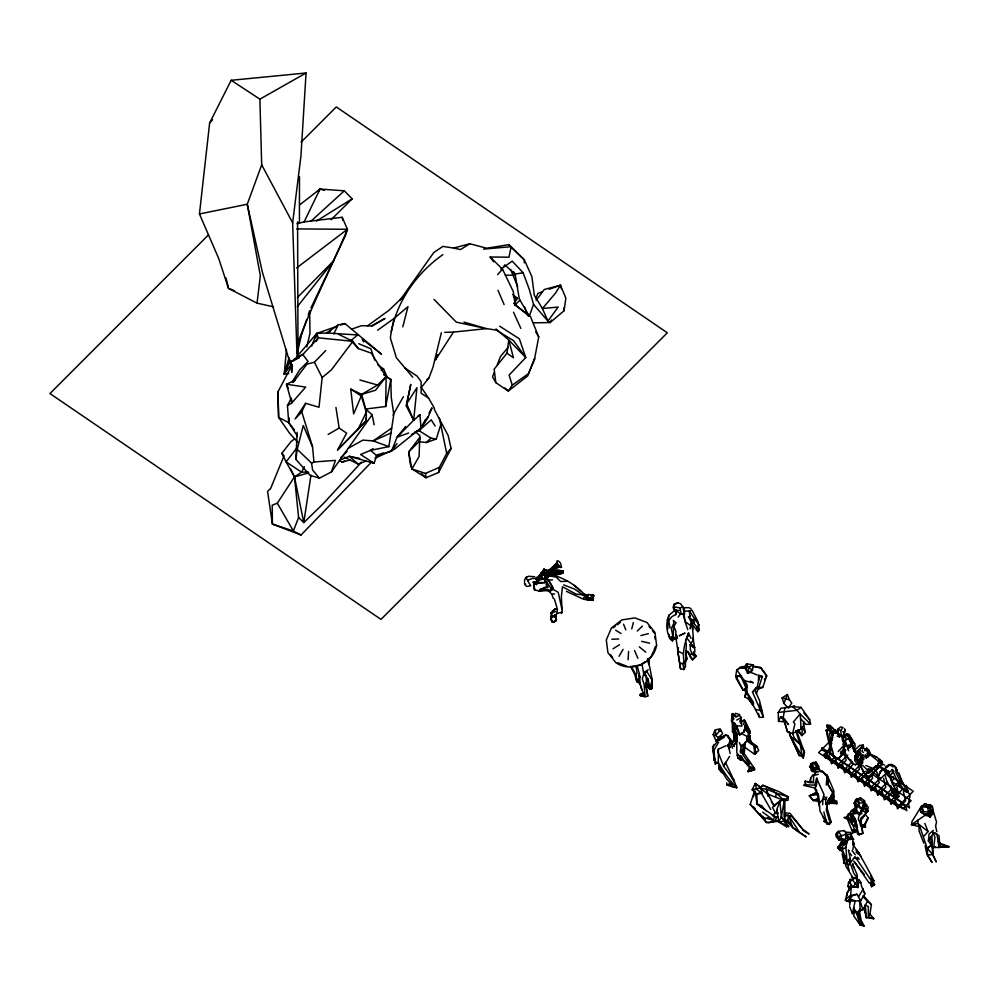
<?xml version="1.0" encoding="UTF-8"?>
<svg xmlns="http://www.w3.org/2000/svg" width="999" height="999" viewBox="0 0 999 999"><rect width="100%" height="100%" fill="white"/><g stroke="black" fill="none" stroke-linecap="round" stroke-linejoin="round"><path stroke-width="1.5" d="M720.192 766.708L720.891 769.829L718.756 768.643L718.768 765.521L718.756 768.643L721.216 772.14L723.626 773.651L722.19 771.752M743.768 680.032L746.99 686.95L745.579 689.198L743.056 690.134L736.575 679.07L735.764 675.749L736.787 669.792L740.521 667.719L745.704 668.556L746.615 663.811L748.388 667.432L748.388 672.402L747.489 673.189L744.879 667.195L746.615 663.811L753.071 664.884L752.509 670.067L750.761 672.377L747.489 673.189M830.893 798.688L833.84 797.527L833.84 790.796L827.272 775.424L822.002 771.141L816.37 771.615L814.747 773.738M848.563 881.942L847.926 886.35L858.228 887.424L858.228 880.194L854.307 877.497L849.412 882.579L852.909 886.937L858.228 887.424L858.228 880.194L856.855 879.857M299.413 222.552L299.488 176.686M292.32 364.523L277.947 391.908L278.621 417.42L289.485 433.116L297.702 442.207M816.283 786.325L814.709 785.102L816.57 778.308L817.357 778.483L816.283 786.325L814.635 787.974L803.77 785.364L805.356 784.827L805.219 781.168L813.373 782.866L813.673 775.536L816.37 771.615M825.723 804.52L825.748 799.437L824.699 796.615M846.128 835.439L846.128 834.028L851.41 834.64L851.997 839.06L849.862 839.56L846.128 835.439L845.566 839.16L839.784 838.898L836.6 836.388L837.736 831.842L838.598 831.418L843.88 830.569L846.178 832.679M379.158 454.083L376.598 455.581L374.113 463.311L360.577 454.495L370.542 450.349L388.873 446.615L393.806 414.46L391.233 397.09L390.859 379.508L386.113 376.685L377.585 385.04L361.688 394.393L361.276 396.016L366.346 412.1L366.283 420.766L337.575 449.962L346.603 433.166L339.161 428.059L335.939 407.417M524.55 581.93L524.575 579.682L526.423 577.122M680.631 663.648L679.695 666.445L680.581 668.781L683.953 669.517L685.414 666.433L685.464 660.951M737.037 733.865L737.2 740.109L735.701 741.42L736.738 740.971L736.825 752.834L750.524 768.78L749.937 767.369L751.036 766.383M925.124 845.616L926.785 854.008L932.055 862.412L927.596 855.194L927.247 848.451L919.33 825.087L919.068 826.623L911.513 824.612L924.924 815.371L928.945 816.058L930.106 817.17L930.144 812.749M533.891 583.653L534.49 589.934L539.06 590.983L547.889 589.872M830.094 729.382L827.609 728.508L832.691 735.002L830.731 744.53L830.631 753.433L834.927 758.016L836.325 758.303L839.435 757.766L844.005 753.271M844.143 743.268L841.583 735.876L843.805 734.989L845.291 730.069L844.442 728.696M832.279 740.359L832.317 737.399M350.724 389.111L361.276 396.016L353.646 413.936L350.724 389.111L361.688 394.393L365.696 409.053L385.689 406.506L386.113 376.685L371.316 353.159L358.316 348.576L350.899 340.497L357.704 334.965L326.76 332.992L316.708 333.416L299.338 353.821M753.271 702.01L746.877 692.245L746.99 684.577L740.846 675.611L735.764 675.749L743.056 690.134L746.99 686.95M557.242 569.855L563.261 571.078L563.236 572.889L549.55 575.899M816.57 778.308L824 794.442L822.776 799.425L818.88 804.033L818.156 794.193M555.731 615.896L556.431 619.755L555.831 621.153L552.235 622.202C549.612 617.956 550.986 611.263 555.419 608.753L550.661 613.374L555.394 611.588M758.453 680.719L758.566 675.262L762.374 676.485L758.628 687.861L759.115 688.673L762.749 687.399L766.708 675.848L761.263 667.944L752.896 666.558M818.119 795.216L818.069 797.726L817.956 795.154M524.238 262.849L524.313 259.84L508.766 244.655L486.8 248.227L469.805 243.768L453.583 248.052L442.894 246.403L433.778 252.535L400.112 300.062M844.23 735.626L846.565 734.053L849.025 734.465L850.698 738.398L850.998 746.69L845.878 746.403L845.266 745.354M291.858 399.887L291.758 402.984L287.45 405.594L288.736 422.614L297.365 436.088M548.051 570.417L544.33 569.492L543.456 575.112L542.682 573.114L543.806 569.118L548.201 571.465L543.681 574.8M673.601 626.735L673.276 636.375L669.954 638.061C666.071 631.306 665.858 622.327 668.993 615.247L675.574 609.727M822.664 804.782L822.851 799.462L825.748 799.437L826.81 797.14M847.202 895.141L847.289 892.719L849.362 888.96L851.273 886.775L852.909 886.937L858.228 880.194M735.164 741.633L735.002 732.679L736.763 725.973L734.952 725.187L734.777 723.488M744.305 754.183L743.481 747.364L744.655 743.031M845.354 746.34L843.755 745.866L843.581 753.596L842.607 753.258M365.834 411.988L365.696 409.053L372.078 414.772L331.431 471.915L319.418 478.171L309.94 475.262L295.904 459.353L297.115 432.342M690.958 638.361L688.486 632.929C684.939 642.095 682.155 652.272 684.14 662.187L682.866 663.598L683.953 669.517M733.628 726.448L734.19 722.964L739.572 734.764L744.392 731.593L745.916 728.184L744.73 725.774L745.279 729.745M859.302 910.426L861.063 920.067L864.06 926.011L860.176 924.987L859.003 914.922L859.739 908.84M888.148 773.288L892.307 769.992C896.278 777.622 898.763 787.687 906.58 792.219L907.716 791.445L907.429 789.447L901.772 781.518M803.758 721.678L803.558 725.574L801.061 729.133L792.619 733.491L787.424 731.693L783.291 717.582L780.519 716.995L778.508 721.39L783.416 721.665L784.327 719.105M691.308 623.064L697.777 631.655L699.3 630.219L694.28 623.738L694.555 618.656L689.372 610.988L683.578 611.188M801.235 726.972L802.297 727.796L801.885 735.614L797.652 730.169M827.122 778.321L827.272 775.424L828.471 780.169L828.183 785.014L832.854 792.931L828.021 803.084L829.632 798.263M628.109 659.765L628.583 651.435M744.143 754.32L745.416 742.07M919.33 825.087L918.98 830.781L923.85 843.218M273.564 306.818L257.043 303.159L228.496 288.386L218.706 258.491L199.45 213.961L209.64 123.014L231.169 80.282L306.056 72.989L300.949 155.969L292.645 222.802L297.115 358.316M686.313 645.978L685.838 653.533L686.8 659.165L685.177 662.512L685.414 666.433M678.358 647.502L677.984 653.184L680.581 668.781M545.017 576.823C543.768 568.718 554.52 583.066 542.345 572.739L540.859 573.214L539.547 575.699L541.957 578.796L544.405 579.582L545.941 581.518M546.353 584.44L547.739 587.474L539.935 589.61L547.652 586.051L546.353 584.44L546.465 582.217M741.133 717.27L740.796 721.266L741.133 717.27L741.895 726.086L735.514 725.823L734.19 722.964L732.542 731.655L733.703 731.755L732.542 731.655L731.967 714.085L732.816 713.573M745.454 724.6L748.788 732.829L747.627 738.723L749.287 738.873L749.962 736.35L748.888 735.002L750.199 731.768L745.454 724.6L745.279 727.197L746.865 730.569M862.1 808.228L859.415 806.455L858.928 803.321L863.723 802.472L862.1 808.228L859.639 808.004L854.869 801.585L858.715 798.526L866.208 804.395L868.381 807.579L865.858 813.011L863.161 810.576L864.497 800.674L860.776 798.026L855.544 799.687M545.541 574.475L542.932 574.25L542.345 572.739L544.255 575.174L542.17 574.625L545.766 575.948L553.271 588.511L551.997 589.897L539.06 590.983M676.111 639.01L676.41 634.79L677.384 638.311L676.111 639.01L679.67 663.124L682.866 663.598L686.8 659.165L685.726 650.636M841.345 735.514L840.683 730.694L843.006 727.447L840.571 726.972L838.036 729.02L838.086 733.528L842.881 737.562L844.779 730.344M850.224 882.691L851.273 886.775L850.624 895.541L848.064 901.173L860.688 900.811L864.959 893.63L861.475 886.188L860.838 882.442L858.94 879.482L856.842 880.594M747.926 698.264L753.321 705.556L753.521 702.996M826.223 784.952L827.272 775.424M871.153 754.682L871.091 755.494L880.406 762.824M286.463 349.525L284.216 374.101L288.773 373.614M292.207 365.859L291.671 372.49L291.121 361.863L298.264 356.081L303.596 354.408M544.093 574.65L551.635 569.929L559.964 566.833L557.667 565.496L556.918 560.876L558.441 560.976L560.439 562.924L561.588 567.432L560.077 567.332L556.768 562.699M714.472 758.266L714.972 760.052M851.348 741.258L852.147 743.593L850.698 738.398L851.348 741.258L850.499 742.22L848.651 738.598L848.85 736.425M849.749 905.194L850.124 898.613L852.372 895.791L856.942 894.23L860.688 900.811M535.476 590.159L534.39 588.773L534.153 582.941L536.288 583.578L544.905 582.567L544.655 578.633M736.575 679.07L736.8 676.798M926.223 806.255L926.46 803.758L921.265 806.455L912.012 821.453L911.513 824.612L915.359 825.062M731.78 744.18L734.24 740.821L733.453 729.969L734.952 725.187L733.004 726.935L734.128 739.597L731.43 742.357M837.075 736.063L839.497 736.875L839.672 735.102L834.078 730.731M566.433 591.333L583.766 599.363L586.888 599.65L588.461 594.517L593.406 595.654L592.032 594.855M854.807 752.11L850.024 736.3L849.175 735.077L848.238 735.751M375.337 458.054L394.405 449.263L421.004 427.909L419.942 414.835L413.673 420.242L416.97 387.699L406.643 403.783L406.331 406.081L413.673 420.242L397.065 437.15L391.483 451.223L376.598 455.581L370.542 450.349L373.139 448.613M866.121 810.376L865.858 813.011L866.208 804.395L863.523 808.291L863.161 810.576M717.257 763.336L714.635 761.051L712.936 747.052L716.807 742.182L718.668 742.095L713.91 750.286L715.296 764.085L718.306 762.249L718.368 749.238L726.098 745.691M733.016 725.948L732.13 715.072M325.786 350.537L314.423 362.225L322.165 377.522L319.006 407.255L305.657 403.321L295.08 418.981L301.76 411.875L305.657 403.321M733.99 726.373L734.19 722.964M882.654 764.56L879.058 766.458M749.937 767.369L747.964 771.553L753.209 770.254M545.841 574.288C552.135 574.05 547.377 578.696 546.416 573.901M546.715 573.713C557.717 579.008 538.261 569.58 549.762 575.362M546.853 573.876L547.152 573.176M547.852 575.899L547.777 576.56M784.452 800.162L784.615 821.19L781.38 816.87L779.844 800.973L784.602 798.738M544.33 569.492L543.319 572.627L543.693 570.641M688.486 632.929L688.099 636.188L687.986 635.314L685.789 640.097M938.161 841.458L940.221 843.306L949.05 846.752L933.703 847.614L934.939 837.087L932.816 832.204M827.247 802.522L826.335 810.239L829.42 820.703L831.293 822.352L826.922 823.85L819.992 811.038L818.268 794.055M257.043 303.159L260.339 275.824L247.265 204.246L261.688 164.823L259.89 99.163L231.169 80.282M881.368 762.999L882.542 762.324L881.63 761.101L878.271 761.638L880.419 761.388L879.345 763.373M860.713 825.124L860.551 819.455M294.418 429.932L288.736 422.614L289.298 418.057M544.905 582.567L532.829 582.367L537.437 581.243L538.536 579.108L532.842 578.359L528.508 579.857L528.246 581.905L530.631 585.377M852.909 849.55L853.183 847.339M727.996 736.625L727.459 735.252L725.711 735.039L721.066 737.512M886.263 769.854L885.451 770.629L885.451 766.945L889.01 764.56L891.632 764.497L894.442 765.858L903.408 784.14L906.28 787.324M923.588 836.463L928.071 831.568L917.706 823.451L918.181 819.829M295.904 459.353L297.227 449.313L303.246 425.524L312.525 446.703L313.948 461.988L311.538 463.111L297.227 449.313M743.631 730.456L745.179 728.071L744.73 725.774M891.058 787.899L891.208 790.147L894.043 795.167L896.877 797.527L898.463 797.127C896.215 788.348 890.084 780.619 888.498 771.228L886.051 770.142M434.19 409.128L448.151 435.552L451.123 448.439L438.598 472.502L426.024 477.734L411.913 468.943L419.081 456.506L419.817 435.552L415.084 431.518M673.189 633.716L672.827 636.301L669.954 638.061L668.756 634.265L669.78 638.736L672.377 640.821L674.962 638.124L672.827 636.301L671.34 628.596L673.863 623.164L673.351 620.404L676.098 622.889L673.751 626.385L675.911 631.218L675.799 634.827L677.384 638.311M483.578 249.101L511.188 246.691L508.953 257.193L490.159 257.005L502.522 269.181L513.299 291.596L515.197 305.244L530.531 316.683L538.723 336.925L534.827 357.505L527.809 375.786L508.316 391.059L495.829 382.667L494.155 369.18L506.943 353.209L508.778 340.035L496.016 328.946M838.086 831.443L835.713 834.265L836.463 836.85L838.86 840.184L845.029 839.834L844.292 845.129L847.427 841.146L848.601 836.8M533.491 322.827L550.099 322.577L564.048 310.789L565.871 298.102L560.451 285.202L544.28 289.485L536.113 300.374M748.139 738.81L748.401 737.012L749.962 736.35L749.287 738.873L748.75 737.799M819.58 806.23L817.569 798.875L818.094 795.266M438.598 472.502L439.348 467.345L446.69 453.396L451.123 448.439M840.996 838.973L841.458 835.888L838.598 831.418L836.6 836.388L841.458 835.888L846.128 834.028L850.149 838.498L851.997 839.06L850.299 832.442L845.678 832.229L843.88 830.569M748.413 771.615L749.362 769.292L747.964 771.553L754.008 769.967L754.732 769.143L753.059 767.519M754.233 746.141L756.63 746.141L758.691 750.461L754.607 754.295L754.233 746.141L747.165 741.058M310.976 475.174L303.783 522.602L298.601 517.507L294.48 476.898L290.584 468.931M861.787 761.525L859.727 764.934L863.161 759.515L860.663 756.156M541.633 572.827L541.071 576.086L539.547 575.699L540.971 574.85L539.984 575.337M775.724 796.752L776.285 793.169L766.408 789.123L760.314 788.436L762.911 785.276L778.696 791.558L788.086 796.74L788.174 800.149L784.465 800.711L767.182 793.855L766.408 789.123L767.707 792.919M869.917 914.035L873.788 918.668L868.356 916.945L869.917 914.035L871.403 904.682L863.498 895.703M669.979 627.797L668.756 620.391L671.915 616.658L675.724 614.585L676.435 610.252M753.321 705.556L748.975 699.225L744.867 696.902L746.84 691.982M849.412 882.579L849.924 879.42L852.11 879.332L858.228 887.424M849.862 901.56L850.124 898.613M717.519 740.496L718.244 737.574L722.652 733.716L720.254 728.87L715.022 729.882L713.174 734.615L715.721 740.097L719.392 740.122L719.667 738.398L721.765 736.588M845.279 857.617L843.568 862.749L847.264 864.272L845.891 847.277L848.251 836.85M730.706 785.788L736.675 787.836L735.476 785.439M815.209 773.513L815.571 771.453L814.635 769.118M862.312 750.074L862.075 751.473L863.448 752.422M781.38 816.87L788.711 826.56L786.375 826.71L778.745 821.902L781.38 816.87L784.34 800.249M315.921 337.774L316.708 333.416L336.476 326.523M556.431 619.755L555.581 617.107L552.335 616.133L554.433 616.458L552.335 616.133L556.431 614.909L557.467 609.465L554.308 598.763M744.867 696.902L745.504 693.368M845.878 746.403L842.656 740.734L843.418 736.55L846.565 734.053L848.401 734.352M732.429 720.791L732.517 714.41M861.563 807.804L860.651 812.724L858.041 813.898L854.532 803.159L856.742 798.775L859.078 798.85M749.462 738.236L748.85 738.723L749.949 735.626M836.4 732.329L829.957 725.449L826.972 725.124L826.673 726.748L833.441 734.752L830.256 731.63M667.807 621.878L667.919 628.746M668.319 619.143L669.08 615.034M932.579 854.482L936.275 861.95L932.729 854.445L933.241 851.672L930.531 837.012M385.689 406.506L390.859 379.508L383.566 374.675M815.147 773.676L815.571 771.453L818.418 771.727M863.523 758.316L857.329 763.611L854.757 760.676L854.919 755.744L855.381 757.292M442.869 254.645C415.497 273.801 394.48 304.42 390.372 337.999L396.366 357.729L412.724 377.172M755.431 754.145L754.432 747.215L756.63 746.141M735.077 713.935L735.002 715.584M685.701 659.702L686.201 657.192M855.281 832.142L852.384 832.966L853.059 829.52L855.281 832.142L856.73 831.043M851.997 816.146L848.563 813.573L846.802 817.619L852.06 830.743L856.555 830.381L857.092 827.647M857.279 911.687L854.607 911.425L852.422 913.685L855.156 900.873L850.274 899.025M748.189 736.912L748.788 733.915L745.928 728.696M851.148 744.642L851.623 742.357L849.949 740.559M406.331 406.081L410.789 384.415L406.643 403.783L413.673 420.242M593.081 599.7L586.888 599.65L592.857 600.399L593.381 595.454C591.745 596.828 592.407 603.159 593.556 598.314L592.757 595.541M637.075 665.334L639.31 673.563L638.623 676.835L639.997 677.135L639.572 682.979L636.738 681.73L636.138 675.187L631.568 667.157M813.036 774.675L810.626 778.109L809.852 781.73L812.037 781.98M749.275 764.285L741.408 752.372L740.471 752.996L741.108 746.403L739.347 742.607M831.63 731.493L831.243 733.266L832.854 737.562M391.196 331.78L394.155 318.381L407.979 306.656L402.797 326.835M830.094 745.042L829.133 749.35L830.294 753.895L909.552 807.966L908.391 803.421L909.977 796.253L909.302 793.556L891.682 781.543M863.161 759.515L863.261 757.854L863.273 759.415M741.795 746.59L742.282 744.43M297.302 353.009L301.448 335.102L306.743 319.318M306.83 346.89L309.977 333.441L309.64 310.714L308.192 315.01M846.54 745.766L849.375 747.09L850.823 746.415M759.115 688.673L757.08 687.362L759.615 676.66L758.566 675.262M792.619 733.491L794.892 723.938L793.381 721.99L800.099 713.998L796.94 710.301L792.444 706.618L780.993 708.229L778.196 712.449L778.508 721.39M441.333 332.804L432.917 367.47L429.033 377.759L421.503 387.262M729.532 756.43L723.626 766.133L733.94 780.244L736.675 787.836M854.57 748.363L855.169 745.928L854.008 742.494L852.372 741.982M631.755 628.908L633.329 622.652M650.911 676.66L652.035 680.644L652.322 687.911L651.373 689.235L649.587 689.198L652.21 679.994L649.687 667.07M935.663 825.624L936.562 822.077L932.517 808.79M767.307 817.731L775.349 821.29L776.298 817.607L756.98 803.958L755.207 791.146M691.508 621.39L690.234 628.746L691.083 623.776L692.519 626.635L693.418 639.897L690.946 643.393L694.592 647.539L694.892 651.673L692.307 654.32L689.123 654.158L686.812 650.799M675.724 614.585L676.623 611.113L674.675 610.676L673.064 607.629L674.025 604.445L677.772 602.847L674.025 604.445L674.675 610.676M871.565 917.756L873.788 918.668L866.283 917.731L864.297 908.665L864.897 906.393M842.432 753.146L845.229 753.084L844.979 749.5M849.862 839.56L851.41 834.64L850.299 832.442M920.166 809.889L922.139 806.093L930.156 804.719L932.529 807.005L932.816 810.139L930.431 813.061L927.696 814.048L924.063 813.923L920.928 812.075L920.166 809.889L920.791 807.916L922.139 806.093L926.36 804.882L930.156 804.719L932.529 807.005M868.293 756.942L866.058 757.841L866.782 757.379M641.932 663.736L643.731 673.826L642.32 678.87L644.155 684.54L645.092 696.403L639.772 695.279L640.721 693.706L644.318 693.381M291.096 364.61L284.216 374.101L289.073 357.704M563.711 584.865L574.837 589.248L584.615 596.116L586.75 596.103L585.776 598.501M439.348 467.345L425.487 473.414L411.913 468.943L410.177 463.399L408.678 451.935L418.993 441.695L420.217 437.599M753.408 796.678L754.595 792.819M816.757 764.872L817.07 763.86L813.735 762.462L810.813 763.923L812.974 768.019L819.093 769.467L818.668 766.32L816.083 762.162L810.813 763.923L812.974 768.019L817.045 766.932L819.093 769.467L812.649 767.557L812.549 764.622M297.053 223.676L304.295 221.865L342.22 217.307L347.402 229.283L345.504 235.439L310.964 307.917M743.681 759.365L742.781 760.139L739.797 759.627L737.849 758.179L740.234 757.267L740.671 756.056M783.878 703.358L787.449 694.567L789.435 699.824L791.782 703.034L788.398 708.141L783.878 703.358L782.092 697.826L787.449 694.567M643.718 675.149L646.365 670.829L652.21 679.994L652.185 685.938L651.798 685.401M418.993 441.695L426.348 442.507L436.263 439.061L440.771 424.7L439.385 418.119M743.543 724.45L744.779 720.529L743.406 720.217M537.237 578.458L538.124 579.932L537.187 582.629M844.217 742.257L844.742 740.659L848.651 738.598M843.668 751.423L843.581 753.596L845.004 752.597M845.566 839.16L846.89 835.089M773.775 821.54L768.681 822.851L766.445 822.427L750.224 804.37L754.532 791.183M715.296 764.085L715.784 762.624L714.273 758.316M829.507 824.462L823.913 821.128L829.507 824.462L830.169 822.464M929.307 838.336L928.396 841.083L931.53 845.291L927.247 848.451L932.729 854.445L927.596 855.194M774.725 816.22L773.426 820.067L775.349 821.29M545.766 575.948L544.892 579.507L551.997 589.897M827.597 782.754L828.471 780.169M331.431 471.915L335.464 460.377L313.948 461.988M718.368 749.238L717.657 751.273L723.626 766.133L725.436 762.337L733.94 780.244M817.569 798.875L818.593 795.978M854.257 803.034L854.919 801.173L854.719 804.732L855.856 807.279L854.257 803.034L854.719 804.732L856.955 806.168M875.549 769.505L878.533 775.786L880.968 770.928M514.06 303.596L529.27 316.109L533.553 304.47L529.358 289.585L523.114 272.739L512.225 261.126L500.811 269.181M636.138 675.187L637.037 672.739L636.013 665.821M867.032 820.316L867.969 817.769L865.184 814.26L861.488 819.392M647.614 684.29L648.426 687.712L646.49 683.104L648.026 679.07L643.668 673.226M741.67 752.085L743.481 747.364M829.332 730.606L826.348 730.107L826.635 731.955L826.348 730.107L828.533 728.97L828.733 730.169M298.601 517.507L293.369 530.993L301.011 535.039L371.153 462.487M843.631 748.239L840.946 754.008L840.971 751.223M494.13 372.739L492.544 376.823L495.829 382.667M497.315 364.598L500.499 356.456L508.204 347.315M654.008 650.087L655.419 646.478M931.53 845.291L931.98 844.155L930.843 841.445M311.713 345.841L316.708 333.416L318.431 337.849L316.059 341.571M270.442 488.948L284.103 455.644M756.28 693.718L758.978 687.287L755.644 688.373L752.509 692.095L763.448 717.257L759.515 717.369L745.591 690.734M535.751 298.576L537.949 293.344L542.17 291.82M437.712 354.595L435.452 359.89L453.471 332.105L486.488 328.621L496.216 330.082L513.598 340.721L525.749 357.53L509.09 375.087L512.275 385.164L508.316 391.059L504.932 388.012M862.786 807.729L860.651 812.724L863.286 810.039M296.715 228.908L347.402 229.283C331.218 268.094 311.663 305.369 297.14 344.855M534.94 358.716L528.434 373.676L512.275 385.164M284.216 374.101L290.372 360.177M851.885 823.975L853.571 825.686L855.743 824.275L850.649 816.395L851.872 813.71L856.081 811.151L859.639 813.111L863.536 810.626M861.662 756.817L862.899 759.477M923.413 811.688L921.927 806.792L924.624 803.683L930.381 807.467L930.806 809.327L928.496 811.975L923.413 811.688L922.114 808.728M653.533 651.298L650.948 656.905L647.964 659.377M869.38 775.923L867.919 777.384L865.184 775.124L860.002 764.485L861.113 763.873L860.389 763.273L859.727 764.934L861.275 762.362M862.711 896.29L867.494 901.273L862.949 909.727L860.339 910.613L857.08 913.773L854.607 911.425L853.583 907.729L857.08 913.773M842.532 840.609L840.072 845.179M851.91 811.263L855.481 809.327L856.817 806.518M868.993 756.106L869.442 755.169L867.994 755.244M304.046 222.09L320.017 189.061L344.318 190.821L352.147 198.838L331.131 219.718M357.43 430.482L366.346 412.1M530.531 585.839L526.598 586.45L525.312 584.964L525.711 584.14M304.32 466.645L301.611 472.165L294.48 476.898L277.31 503.196L272.203 505.232L272.402 524.063L301.011 535.039M752.172 789.722L755.256 783.478L761.051 787.712L761.937 793.206L756.905 794.168L752.172 789.722L761.051 787.712L755.256 783.478L756.53 789.235L761.937 793.206L760.838 792.12L770.716 809.465M851.872 740.684L852.397 739.647L852.809 742.419M878.533 775.786L881.006 770.866L882.504 770.316L884.39 770.591L885.401 773.051L889.16 776.922M333.753 333.841L338.311 324.8L344.942 323.564L381.581 354.258L362.287 339.173L363.624 341.945M842.557 839.422L838.386 847.489L840.996 845.953M698.975 624.762L697.265 627.921L697.777 631.655L699.125 629.407L698.064 621.94L692.02 610.177L689.372 610.988L690.009 618.156L693.518 620.629L694.555 618.656L698.975 624.762L697.265 627.921M287.45 405.594L291.308 398.039M555.831 621.153L552.31 621.965L551.436 620.242L551.785 612.612L550.661 613.374M842.819 744.542L843.668 742.906L845.604 744.143M940.221 843.306L939.172 847.851L936.962 834.09L933.778 832.442L928.396 841.083L929.095 834.028L933.366 830.381M867.969 817.769L865.221 824.687L865.409 827.047L861.4 826.835M828.059 800.823L832.854 792.931M551.535 319.967L550.099 322.577L547.927 321.066L533.553 304.47M425.449 419.617L419.667 430.094L411.501 434.503M429.071 413.074L431.968 407.842L428.196 416.945L419.667 430.094L431.218 419.83L435.127 426.049M392.969 415.022L403.384 396.69M845.029 839.834L843.256 842.944L841.757 839.884M846.603 817.207L847.964 814.822L848.775 815.883M862.562 763.336L860.139 764.46L860.951 767.12L865.072 774.063L867.095 775.661M619.005 656.306L623.064 649.325M764.435 679.695L766.708 675.848L760.102 667.22M865.072 823.488L867.769 818.943M858.591 896.715L863.223 888.96M543.806 569.118L543.169 570.179L543.818 572.177L543.281 571.59M865.883 771.116L867.282 773.151L868.056 771.865L870.042 771.64L875.711 765.908L878.995 765.821L879.819 766.795L867.919 777.384M561.388 613.561L562.212 612.212L561.351 596.865L562.437 586.738L576.123 594.13L582.954 594.855M796.74 731.28L804.507 752.409L802.172 756.231L799.3 755.581L790.384 736.338L789.31 731.78M292.37 381.643L299.737 369.792L308.067 361.451L302.734 354.52L318.431 337.849L352.884 341.321L358.316 348.576M734.215 725.536L734.427 723.176M561.613 289.248L560.451 285.202L555.481 293.169L542.407 308.491L547.927 321.066L558.179 307.068L542.407 308.491L534.303 295.267L531.88 276.623L524.313 259.84L508.766 244.655M856.543 807.304L858.428 804.332M886.837 767.682L888.96 765.459L891.058 765.396L891.632 764.497M318.369 191.621L320.017 189.061L324.388 190.397M871.478 881.518L873.85 883.266L871.64 886.7L870.866 884.59L873.288 882.804L874.612 884.752L871.64 886.7L870.629 882.154M733.366 731.917L733.316 731.031L732.542 731.655L733.741 731.343M556.256 619.23L554.495 620.966M715.784 762.624L714.185 759.889L714.372 760.838L712.512 747.102L714.198 744.505M421.004 427.909L428.196 416.945L426.073 419.105M848.076 861.8L850.236 858.541L848.401 849.999L849.088 850.686M858.628 750.149L859.165 749.35M851.273 886.775L847.289 892.719L845.366 900.361L850.112 902.434L849.662 901.16M860.639 757.217L858.004 761.051L856.68 760.526L854.719 756.792M865.022 750.836L866.782 748.288L868.968 750.062L870.104 754.407M783.278 799.525L776.61 803.446L774.2 806.48L768.144 794.193L760.314 788.436M513.961 303.396L517.519 298.301L512.599 294.505M734.115 745.117L736.425 741.82L736.263 734.515L733.865 732.442M843.106 752.522L839.435 757.766L834.927 758.016L832.292 753.733M846.64 738.074L845.017 740.396L848.438 748.788L850.361 746.453M678.184 617.132L680.494 613.861L684.502 614.135L682.929 606.98L680.494 603.696L677.772 602.847M740.484 758.303L741.857 756.38M845.017 843.318L849.425 837.886M727.522 746.078L728.234 745.391L730.194 753.496M391.483 451.223L397.015 443.606M293.069 382.517L306.918 364.136L314.423 362.225M854.445 818.643L850.649 816.395L850.249 812.699L851.86 810.501L856.081 811.151M855.494 754.108L863.061 745.029L859.627 745.516L854.445 750.324M884.39 770.591L885.052 769.717L888.498 771.228L892.569 784.627M419.705 437.437L408.678 451.935L411.913 468.943M297.265 447.44L286.101 461.888L294.48 476.898L303.783 522.602L322.964 503.958L361.451 462.25M556.905 562.549L550.886 568.893L536.276 578.983L540.059 576.46M930.106 817.17L932.616 813.923L931.355 810.576M861.175 748.101L863.186 748.026L866.87 750.773L868.568 755.032L866.195 757.317L865.271 754.582M386.113 376.685L375.574 390.234L361.688 394.393M308.641 472.127L301.611 472.165L286.101 461.888L281.83 453.321L291.109 441.458L294.855 438.811M297.277 306.705L334.053 260.389L297.427 297.49M537.15 577.747L542.632 571.803L541.47 572.439M816.895 767.969L812.874 768.431L809.64 766.72L811.55 764.335M405.631 426.498L397.065 437.15L408.616 433.029M857.092 807.941L854.669 808.765L856.255 811.2L851.036 811.325L856.63 806.343M754.732 690.122L756.455 687.999L755.644 688.373M688.473 616.957L690.234 615.908L688.473 616.957L691.783 622.752M593.406 595.654L592.569 594.655L593.756 596.016L593.731 595.267M736.787 670.991L739.76 667.382L745.604 666.096M809.64 766.72L813.735 762.462M746.34 741.508L747.477 740.122L742.769 745.691L741.108 746.403L743.343 744.692L742.644 745.329M734.615 744.205L737.412 740.833M728.608 747.939L729.769 746.553M721.128 731.131L719.58 730.943L715.684 735.526L713.174 734.615M907.741 790.896L906.58 792.219M893.98 771.091L891.083 774.475L893.256 772.227M863.386 808.79L859.639 813.111L858.291 818.893L862.012 828.358L862.811 833.341L859.09 834.802L857.517 834.202L855.219 819.118M867.282 773.151L868.818 772.989L876.81 765.609M862.324 760.951L859.964 763.486M871.103 885.289L873.288 882.804M209.64 123.014L212.587 119.705M497.602 274.675L502.522 269.181M842.394 850.873L839.809 850.361L837.612 847.464L839.472 846.677L843.506 842.182L846.852 841.47M749.025 769.58L750.773 767.657M868.818 772.989L870.042 771.64M856.43 849.575C862.886 859.689 868.568 870.141 873.975 880.806L872.502 882.429L869.255 883.128L853.908 861.088M842.469 841.283L840.571 843.356L841.383 843.88M838.248 751.498L843.743 745.554M860.451 820.204L863.935 816.408M729.133 748.451L730.569 746.902M867.469 754.058L869.442 751.922L866.782 748.288L865.983 748.563L866.558 749.962M556.818 563.748L550.874 569.18L536.263 579.083M269.718 489.198L267.582 491.471L272.402 524.063L293.369 530.993L277.31 503.196M555.007 620.991L553.708 622.365L552.547 622.177L550.998 619.068M739.248 757.679L740.783 756.068M846.802 817.619L847.539 816.845L851.922 820.616M752.509 692.095L756.455 687.999L755.107 690.559L759.515 700.511L763.448 717.257M772.577 815.621L775.524 812.574L778.421 813.223M337.575 449.962L366.283 420.766L366.133 417.844M805.356 784.827L814.709 785.102M208.541 234.815L49.95 393.556L380.981 619.392L667.32 332.779L336.288 106.943L301.049 142.208M829.357 741.857L818.606 752.609L897.864 806.68L913.248 791.283L902.247 783.778M830.943 747.527L823.7 754.782L902.959 808.853L911.113 800.699L894.605 789.435M830.531 750.112L824.874 755.781L825.561 758.466L829.17 754.844L831.468 763.848L836.9 758.403M847.814 755.044L838.086 764.784L838.773 767.469L842.382 763.86L844.679 772.864L852.834 764.697L851.96 761.275M852.459 748.538L854.932 749.575L853.87 750.636L855.768 753.009L857.292 758.278L858.341 757.142L857.754 755.968M852.384 761.6L844.692 769.292L845.366 771.977L848.988 768.368L851.285 777.359L859.44 769.205L858.278 764.647L861.575 766.895M862.037 763.036L851.298 773.8L851.972 776.485M864.572 771.628L857.891 778.308L858.578 780.993M866.046 773.713L857.891 781.867L855.594 772.864M874.237 773.076L864.497 782.816L865.184 785.501L868.805 781.88L871.091 790.883L879.245 782.716L877.334 775.199M880.843 777.584L871.103 787.324L871.79 790.009L875.411 786.388L877.696 795.391L885.851 787.224L883.566 778.221M887.437 782.08L877.709 791.82L878.396 794.517L882.017 790.896L884.302 799.899L892.457 791.732M890.384 779.133L893.094 776.423L893.78 779.108L891.97 780.918M892.007 788.636L884.315 796.328L885.002 799.013M894.043 786.588L898.8 781.83M899.487 784.527L896.777 787.237L899.063 796.24L890.908 804.395L888.623 795.404M902.696 789.06L890.921 800.836L891.608 803.521L895.216 799.899L897.514 808.903L905.668 800.748L903.371 791.745M340.671 457.754L347.09 451.386M536.026 577.859L536.55 577.347L538.536 579.108L537.474 580.294L538.124 579.932M852.384 832.966L854.157 831.243M803.346 723.201L805.331 732.279L801.885 735.614L798.463 729.869M514.847 305.07L520.017 300.1M867.544 809.627L867.944 811.413L860.713 818.318L862.012 828.358M405.157 294.842L388.823 310.439L367.582 325.811M534.702 589.735L534.39 588.773M637.275 631.006L642.419 626.123M643.731 673.826L648.164 669.717M864.522 750.411L866.782 748.288M867.382 753.883L869.442 751.922L870.279 754.47M896.128 768.356L895.866 772.427L901.185 783.865M426.348 442.507L430.944 438.161L436.263 439.061M878.645 763.036L880.419 761.388M932.816 810.139L927.696 814.048L924.063 813.923L920.928 812.075M310.914 221.229L344.318 190.821M546.478 582.654L547.165 582.03M759.789 788.111L762.911 785.276L774.762 790.983M927.247 848.451L930.081 845.878M834.552 730.107L837.724 730.918L838.423 732.642M426.885 379.62L429.033 377.759M843.518 736.95L844.567 736.051M555.606 565.072L543.743 573.95M856.043 752.322L860.364 748.638M527.447 580.756L528.508 579.857M744.392 731.593L739.572 734.764L740.421 734.527M617.295 624.875L620.279 622.402M898.538 796.553L896.877 797.527L892.819 793.081L890.746 788.199M322.165 377.522L331.293 370.005L352.884 341.321L339.123 334.578M533.528 584.802L535.651 583.054M850.236 858.541L847.264 860.938L842.269 849.699L839.472 846.677L841.907 848.026M862.587 757.392L858.004 761.051L856.655 757.879M867.157 753.745L869.442 751.922M739.947 718.293L736.738 720.042M299.6 204.92L320.017 189.061M734.34 725.324L732.754 729.457L733.316 731.842M862.474 748.576L863.186 748.026M885.176 769.13L879.557 766.782L879.17 767.532L879.62 766.757L876.048 769.305L874.637 772.027M296.578 267.982L347.402 229.283M812.662 771.703L811.001 770.129L814.16 770.866L817.219 768.581M749.362 769.292L748.601 770.379M879.769 762.612L878.021 763.686L877.884 765.309M859.664 814.972L861.862 813.336M880.943 765.946L880.019 766.608L878.071 765.771M537.462 577.946L539.76 576.298M377.672 330.207L394.155 318.381M613.149 627.847L615.222 626.361M644.942 661.763L640.796 664.735L638.311 665.209M857.979 752.235L857.142 752.834L857.854 752.859L858.603 756.131M737.849 758.179L737.387 754.757M338.311 324.8L326.76 332.992L330.657 330.969M810.576 724.1L800.099 713.998L800.524 718.593L805.956 724.375L810.576 724.1L809.689 719.717L801.086 707.367L796.94 710.301L778.196 712.449M542.17 574.625L544.255 575.174M829.894 798.626L831.705 797.364L831.668 794.555M391.658 428.121L373.151 440.909L362.874 440.134L348.351 448.226M845.891 847.277L842.269 849.699L843.506 842.182L837.612 847.464L840.334 850.336M867.756 755.356L869.605 754.133L871.078 754.332L876.822 757.317M417.607 416.371L419.942 414.835M536.488 579.108L540.222 576.635M543.968 574.163L551.448 569.218M881.268 761.338L879.744 759.277M375.249 457.854L382.929 452.822M536.338 579.245L557.667 565.496M544.255 574.637L551.56 569.842A2.535 1.474 -14.4 0 1 555.057 569.492A2.535 1.474 -14.4 0 1 554.682 571.678L544.58 578.409M544.23 574.9L551.798 569.867A2.098 1.224 -14.4 0 1 554.682 569.58A2.098 1.224 -14.4 0 1 554.383 571.378L544.38 578.009M544.43 575.299L552.097 570.167A1.661 0.974 -14.4 0 1 554.383 569.929A1.661 0.974 -14.4 0 1 554.145 571.366L544.405 577.747M544.73 575.599L552.297 570.554A1.486 0.862 -14.4 0 1 554.333 570.354A1.486 0.862 -14.4 0 1 554.12 571.628M544.967 575.611L552.26 570.829A1.661 0.974 -14.4 0 1 554.557 570.591A1.661 0.974 -14.4 0 1 554.32 572.027M544.88 578.708L554.882 572.065A2.722 1.586 -14.4 0 0 555.269 569.73A2.722 1.586 -14.4 0 0 551.535 570.117M671.578 640.309L674.962 638.124L670.903 637.837L672.377 640.821M554.17 621.64L553.046 622.365L552.584 621.478M536.563 579.258L540.334 576.86M541.433 576.211L536.463 579.37L541.583 576.223M543.931 574.637L551.386 569.917L558.978 566.77M302.734 354.52L291.121 361.863L299.35 357.654M844.217 747.002L843.755 745.866C844.18 753.733 848.588 760.788 855.319 764.822L860.564 761.513M613.049 648.788L619.442 644.767M469.805 243.768L460.514 249.563L453.583 248.052M316.533 221.029L352.147 198.838M855.319 764.822L857.329 763.611M371.94 326.198L384.977 318.456L371.391 325.986L361.513 325.686L351.423 329.27M719.392 740.122L724.562 737.05M858.516 910.951L860.976 909.502M928.945 816.058L932.616 813.923M328.147 434.44L339.161 428.059M828.371 799.287L831.705 797.364M583.541 597.639L586.251 597.764L588.873 599.313L590.784 598.226L587.924 597.452L586.75 596.103M259.89 99.163L306.056 72.989M723.189 736.463L725.711 735.039L726.211 735.739M852.06 830.743L854.532 829.357L856.555 830.381M525.486 577.872L528.459 576.273L534.777 576.76M736.85 755.144L737.562 754.745M748.388 667.432L752.509 670.067L748.388 672.402L744.879 667.195L748.388 667.432L753.071 664.884M860.151 755.881L862.861 754.682L864.784 756.967M759.527 792.794L756.905 794.168L756.98 803.958L762.749 808.378M552.971 568.955L556.918 566.92M741.957 721.503L744.48 720.217M880.119 771.428L881.268 770.853M894.442 765.858L893.006 766.882L891.058 765.396M542.644 578.896L536.101 581.63M381.168 370.242L383.616 369.031L387.287 377.285M534.278 583.553L535.976 582.704M794.405 705.669L792.444 706.618L801.086 707.367M339.46 460.701L342.095 462.125L344.667 460.876M818.805 799.762L813.436 800.486L809.377 795.866L816.158 792.607M842.369 752.934L844.342 751.011L843.493 747.452M818.668 801.398L813.436 800.486L809.377 795.866L816.345 792.731M295.055 380.319L286.476 384.253L291.758 402.984L305.682 387.088L286.476 384.253L288.311 388.424M803.77 785.364L805.694 784.477L805.219 781.168M834.252 800.599L829.382 803.221L836.9 803.571L836.862 801.098L828.92 800.449M391.283 432.854L373.151 440.909L388.873 446.615M645.591 671.553L643.793 672.352L644.268 673.376M859.065 798.788L860.776 798.026M813.436 800.486L818.243 798.413M588.461 594.517L586.625 595.304L584.477 594.492C576.273 585.302 565.147 578.833 553.458 575.112M541.695 574.675L542.981 574.575L542.694 573.389L540.859 573.214M755.606 746.141L756.98 746.715L753.234 744.305M861.35 826.248L865.221 824.687L860.226 825.174M340.297 459.915L349.363 456.306L359.702 458.379M845.654 735.426L846.677 735.027M344.205 457.13L358.042 464.06L365.934 461.138M549.2 289.273L560.451 285.202M858.228 799.425L855.581 800.386L857.904 802.359M748.351 770.978L749.163 770.691M340.709 325.037L344.942 323.564M787.062 707.167L784.852 707.929L783.129 718.269L788.486 724.512L784.153 718.731M730.669 783.765L727.06 785.002L726.735 782.904M871.553 771.24L868.056 771.865M851.51 743.318L854.008 742.494L854.919 743.943M680.107 607.879L682.929 606.98L684.278 608.254L684.502 614.135L681.118 613.686L680.107 607.879L674.313 606.905M553.583 615.784L556.068 614.997M732.754 714.185L731.967 714.085L733.154 714.035L735.276 716.545L738.985 715.671L739.71 714.572L735.376 713.261M647.764 696.116L645.591 683.116L647.764 696.116L645.304 696.827L640.347 695.891M294.48 476.898L308.616 472.902M550.649 589.223L553.271 588.511L549.275 580.956L546.078 577.859M812.499 763.149L816.083 762.162M813.673 775.536L818.293 774.3M342.095 462.125L350.075 460.039M640.896 635.564L648.388 633.628M546.016 576.96L559.053 573.613L555.756 572.902M930.431 813.061L925.786 814.01L923.138 813.523M552.897 587.574L552.047 587.774L553.271 588.511M556.73 613.536L561.938 612.15M825.986 819.804L824.874 820.054L822.751 816.096M514.697 298.951L517.519 298.301L513.461 296.89M826.248 803.146L829.27 803.858L828.121 800.599L831.043 799.949L828.658 799.075M881.817 769.767L885.052 769.717L886.725 771.553L887.299 774.7M879.083 763.561L879.844 763.386M859.615 834.028L862.811 833.341L861.076 822.152M856.942 894.23L850.624 895.541L847.676 897.364L845.366 900.361L848.226 900.898M199.45 213.961L247.265 204.246L262.462 272.49L291.358 367.257M553.808 609.865L556.293 609.365M639.772 695.279L643.256 695.067L643.656 694.255L643.905 695.067L639.472 682.329M852.746 864.872L857.154 874.649L857.267 877.959L853.496 878.708L845.941 866.283L844.405 860.713M751.485 744.305C752.447 744.342 749.862 739.285 747.702 737.25M911.513 824.612L917.706 823.451M886.725 771.553L888.498 771.228M693.418 639.897L692.869 637.549L694.592 647.539L693.581 647.727L690.122 644.58L690.321 649.55L692.307 654.32L695.004 656.718L696.128 656.281L693.493 651.96L695.004 656.718L692.594 659.852L690.434 657.404L688.249 652.285M732.255 719.193L734.078 718.868M857.891 882.966L860.838 882.442M776.073 813.848L772.427 807.379L779.844 800.973L776.897 809.465L778.745 821.902L784.615 821.19L784.602 800.236M882.691 764.26L880.594 764.947M809.377 795.866L817.994 794.392M523.114 272.739L515.109 274.063L504.67 264.822M847.614 819.267L844.255 817.519L847.976 816.945M872.277 885.114L874.612 884.752L873.85 883.266M740.521 667.719L745.941 666.907M560.776 572.939L553.596 573.975L549.188 572.577M926.11 805.182L929.632 804.707L931.83 805.943M775.099 817.095L778.084 816.732M784.065 816.008L788.561 815.459L792.132 816.707L802.259 828.77L809.09 834.015L802.771 830.281M632.017 666.221L634.59 665.921M587.824 598.563L590.784 598.226M762.749 687.399L757.08 687.362M779.145 821.328L766.445 822.427L762.412 816.52M783.453 820.878L787.761 820.416L792.707 827.684L806.268 836.912L796.79 830.756L785.451 820.554L787.761 820.416L788.561 815.459L784.215 814.497M588.286 594.705L585.963 594.917L583.391 593.706M559.053 573.613L553.421 574.05L548.439 572.739M591.133 596.74L592.782 596.615M537.837 578.671L542.382 578.371M759.615 676.66L762.374 676.485M856.006 755.306L857.329 755.232L856.717 754.195L857.329 755.232M834.302 730.331L837.562 731.106M858.516 754.832L860.264 754.745M836.463 836.85L840.009 836.687M567.757 581.243L560.601 581.543L556.318 577.147L549.887 575.973M547.427 589.872L551.773 594.093L554.62 593.98M611.825 639.248L618.706 638.985M776.323 820.891L779.357 820.778M862.649 759.028L864.147 758.965M683.378 607.792L689.098 607.629L691.096 608.94M444.755 332.342L453.471 332.105M505.394 275.249L514.173 275.112M552.335 570.354L563.261 571.078M739.797 759.627L742.781 760.139L742.17 757.642M935.638 846.952L932.666 847.002L933.703 847.614M940.109 846.89L949.05 846.752L939.647 844.38L939.035 835.738L934.202 832.841M552.509 579.982L547.777 579.982L545.641 578.209M503.646 266.146L506.368 266.159M874.1 769.467L868.031 768.868M551.86 616.745L552.934 616.77L551.635 615.746L551.86 616.745L551.223 616.533M540.147 589.922L550.836 591.108M556.843 572.939L559.028 573.026M675.149 610.252L680.294 610.526M549.6 571.54L561.388 571.578C568.394 573.476 552.684 575.549 551.036 574.887M907.329 790.883L904.02 788.586M735.414 740.896L736.738 740.971M784.165 812.924L789.934 813.261L802.259 828.77M735.401 716.758L736.812 716.857M854.669 808.765L855.693 808.853M558.229 570.704L559.04 570.779M752.459 665.796L761.263 667.944M921.927 806.792L927.634 807.317L930.806 809.327M546.478 570.591L549.55 570.904M416.895 430.719L419.705 431.044L430.944 438.161M855.481 809.327L856.305 809.427M852.309 839.098L853.558 839.247L850.911 835.651M753.321 768.968L754.732 769.143M590.546 594.667L592.769 594.954M835.938 733.353L834.265 733.104L826.972 725.124M745.179 728.071L745.916 728.184M691.196 620.242L693.518 620.629M878.171 765.684L878.995 765.821M808.066 782.317L810.751 782.816L810.626 778.109M755.756 709.415L761.875 710.851L759.627 704.195M844.255 817.519L847.127 818.069M854.707 858.266L859.265 859.128L857.404 857.279M735.764 675.749L741.008 676.773L745.891 687.574M827.946 801.66L836.9 803.571L832.542 802.659M852.284 838.985L853.558 839.247L851.373 837.537M541.957 578.796L543.618 579.145M588.873 599.313L592.544 600.124M837.612 847.464L841.732 848.388M641.633 641.358L649.612 643.169M678.408 651.323L683.403 653.833M743.643 680.556L753.333 682.804L750.311 681.156M732.879 714.897L733.004 715.734M782.092 697.826L789.435 699.824M727.784 746.44L730.082 747.002L728.508 744.542L730.294 740.596L734.402 746.44L733.753 745.866M667.207 619.967L668.756 620.391M862.612 826.273L865.409 827.047L864.834 823.613M854.22 751.46L855.181 751.735L854.932 749.175L852.397 745.666L851.71 742.719M359.915 380.007L377.585 385.04M866.77 756.593L866.108 756.405L868.056 754.595L868.568 755.032L868.006 754.12M463.948 322.103L486.488 328.621L456.293 322.153L434.003 299.388M638.91 682.592L639.572 682.979M826.148 802.522L829.008 803.446M851.86 810.501L854.457 811.375M542.37 571.778L543.531 572.177M850.848 821.228L852.859 821.927L850.249 812.699M626.723 666.171L617.619 662.699M234.241 290.597L228.496 288.386L226.024 277.997M756.98 803.958L761.425 805.694L766.221 811.026M848.576 759.103L851.023 760.064M842.419 735.776L845.154 736.862M850.649 816.395L853.72 817.644L859.09 834.802M750.761 672.377L757.08 674.949M839.672 735.102L841.583 735.876M873.176 755.631L876.797 757.105L879.794 760.039M865.858 765.484L874.162 768.93M358.728 343.693L370.854 348.801L374.775 360.127M851.548 876.985L854.145 878.084M638.398 681.855L639.722 682.891M858.141 752.484L858.928 752.821M881.605 763.798L884.702 765.134M864.884 905.044L868.343 906.543L868.356 916.945M872.751 880.269L873.975 880.806M734.078 728.671L735.714 729.395L734.952 725.187M778.745 821.902L788.711 826.56M744.779 720.529L750.199 731.768M837.811 733.229L838.823 733.691L829.957 725.449L830.993 728.171M742.157 734.003L746.378 735.963L747.165 739.984M884.427 769.929L881.13 768.268L882.754 769.692M288.736 422.614L278.621 417.42L277.947 391.908M744.118 746.753L754.607 754.295M866.458 809.864L863.523 808.291L863.723 802.472L865.059 805.107M754.008 769.967L750.911 768.156L744.63 760.826M846.215 735.576L848.513 736.85M551.535 588.548L558.241 592.332L561.9 609.24M371.903 462.05L374.113 463.311L349.363 456.306L358.042 464.06M547.265 573.601L549.937 575.137M546.378 574.175L549.063 575.711M546.203 574.4L548.888 575.936M545.167 574.375L548.189 576.286M544.992 574.6L547.677 576.123M544.954 574.862L548.014 576.51M869.605 754.133L870.316 754.532M727.759 744.742L729.607 745.816L730.294 740.596L732.529 748.151M772.327 815.246L776.298 817.607M867.894 776.148L865.733 774.862L863.361 771.253M615.659 630.232L621.028 633.516M845.604 745.853L846.403 746.353L846.365 745.591M862.112 825.012L865.409 827.047M894.043 795.167L897.901 797.627M838.036 729.02L840.683 730.694M499.712 326.223L519.393 338.861L525.749 357.53L508.778 340.035L513.474 357.754L506.943 353.209M816.67 765.022L818.668 766.32M434.49 408.429L428.621 398.151L421.141 393.244L421.141 381.593L416.995 376.024L404.508 367.794M843.418 736.55L845.154 737.699M878.983 759.365L881.63 761.101L881.892 763.711M690.122 644.58L694.592 647.539M854.919 826.148L856.98 827.547M890.134 775.511L900.049 782.279M860.863 760.514L863.061 762.025M841.757 753.383L848.363 757.891M890.196 786.425L871.49 773.663L872.651 778.209L864.497 786.375L862.199 777.372M836.188 757.417L901.148 801.722L901.822 804.407L905.681 806.131L906.842 810.689L827.584 756.618L826.423 752.06L822.564 750.336L821.877 747.652L835.089 756.668L831.48 760.289L832.167 762.974M747.377 739.66L756.368 745.828M747.739 736.563L748.476 739.01M676.623 611.113L680.494 613.861M690.234 625.386L685.077 621.528L683.241 614.31M691.046 621.403L694.28 623.738M859.365 752.135L861.225 753.758M861.138 755.581L862.599 756.643M534.153 582.941L536.675 584.752L536.288 583.578M377.684 364.735L383.616 369.031M743.418 689.71L746.877 692.245M762.649 812.112L773.426 820.067L762.237 817.307L750.224 804.37M841.57 736.787L843.68 738.373M862.612 765.359L868.805 771.315L868.331 769.367L877.172 775.212L880.444 778.721L884.827 774.55L886.687 780.831L891.932 790.521M747.277 739.697L749.662 741.533M856.118 850.711L859.452 853.321M750.911 768.156L753.271 770.266M718.244 737.574L715.684 735.526L715.446 730.094M753.958 769.53L752.172 768.106L753.421 769.642L752.809 770.316M752.934 806.68L755.306 808.591M804.507 752.409L800.211 744.28L790.384 736.338L802.172 756.231L800.211 744.28L795.666 730.669M892.02 769.367L893.306 770.441M877.984 765.621L878.171 764.01M639.31 646.828L645.779 652.185M842.681 739.809L843.481 740.484M537.437 581.243L537.175 580.631M867.494 901.273L871.403 904.682M856.18 852.247L858.266 854.07M573.576 584.977L580.119 590.796M842.806 731.543L844.567 733.129M734.74 724.025L736.812 725.898L739.784 734.764L739.06 734.003M421.503 473.638L426.024 477.734L425.487 473.414M712.712 749.2L713.91 750.286M875.973 766.121L876.76 766.845M546.64 583.99L547.19 585.177M747.951 736.688L750.299 739.347L752.097 744.18M747.589 736.725L750.286 739.772M906.168 791.021L907.192 791.995M847.264 864.272L845.791 862.849L843.568 862.749L844.929 858.953L841.62 849.649L839.472 846.677M636.875 678.621L639.56 682.579M281.83 453.321L283.341 454.87M812.799 770.666L814.622 772.564M894.692 789.497L897.527 793.331M899.837 783.84L904.719 790.821M892.594 792.557L896.602 796.777M876.048 766.47L877.597 768.106M771.278 801.835L774.799 805.606M850.786 820.329L847.539 816.845L851.335 823.376M861.225 922.951L864.06 926.011L860.314 921.902M800.211 744.28L794.155 737.649L792.632 733.291M822.002 771.141L827.447 777.185M549.974 574.862L549.537 575.412M813.248 762.599L817.045 766.932M592.569 594.655L593.756 596.016M651.373 689.235L649.987 687.649L648.026 679.07M803.82 712.974L809.689 719.717M647.664 659.29L649.138 661.013L649.2 664.048M319.418 478.171L312.637 470.054L311.538 463.111M740.147 750.836L741.408 752.372M647.514 659.015L649.138 661.013M801.573 755.843L803.283 757.954L804.145 751.098L803.283 757.954L801.772 756.081M524.725 307.055L526.648 312.837L528.396 315.022M652.447 630.656L654.32 632.966M930.444 805.306L932.067 807.317M694.255 653.945L696.128 656.281L692.594 659.852L688.149 651.76M718.756 766.508L720.454 768.631M854.382 862.025L864.347 874.612M649 626.311L650.586 628.334M610.327 654.545L612.699 657.579M852.072 850.611L855.281 854.757M761.425 805.694L764.185 809.277M718.518 729.545L719.58 730.943M905.344 787.662L902.247 783.154L900.861 778.471M686.975 638.124L690.946 643.393M857.267 877.959L853.77 873.226L848.975 859.54M820.004 770.329L821.253 772.015L818.73 768.543M926.073 805.644L924.624 803.683L927.634 807.317L928.496 811.975M749.962 733.416L747.152 727.384M748.676 738.548L749.7 739.959M727.747 736.763L730.182 740.134M740.172 755.681L743.93 760.901M490.159 257.005L493.568 261.763M728.084 735.913L731.305 740.446M741.857 750.112L754.245 768.119M856.905 914.347L860.176 924.987L853.733 915.883L854.607 911.425M513.349 271.541L515.109 274.063L519.318 298.976L529.27 316.109M736.787 669.792L740.921 675.724M554.994 616.246L555.581 617.107M747.614 759.927L750.212 763.686M855.893 757.354L854.919 755.744M421.366 387.525L428.621 398.151M802.297 727.796L805.331 732.279M852.721 842.12L854.295 844.455L852.796 840.359M850.112 853.333L851.648 855.656M863.623 891.632L864.959 893.63M744.292 720.229L749.125 729.982M799.55 832.342L788.561 815.459L792.707 827.684M814.697 787.449L817.02 791.033M644.505 673.264L646.166 675.848L646.49 683.104M850.748 737.175L852.609 740.059M852.434 746.091L852.984 746.952M832.754 797.277L834.989 800.773L831.967 798.8L833.528 802.035L832.167 797.776M843.144 741.383L846.353 746.515M762.612 816.096L766.445 822.427M811.887 769.717L810.239 766.995L812.474 771.116M827.659 783.928L833.016 792.881L833.84 797.527M861.013 856.405L853.77 845.591L853.096 841.645M718.493 765.296L726.273 778.483L733.653 787.137L727.06 785.002L731.106 783.441L731.867 785.464L731.455 783.291M535.726 331.818L538.723 336.925M838.149 734.54L839.497 736.875M718.094 762.025C722.739 770.616 730.394 782.155 736.812 787.075M865.521 756.905L866.058 757.841M730.781 775.811L734.39 782.229M846.615 862.162L848.451 865.459L850.673 861.712L849.525 859.09M856.518 752.884L853.908 748.126L854.882 751.71M847.926 886.35L849.362 888.96M857.854 912.761L859.003 914.922M261.688 164.823L292.645 222.802M890.796 785.589L894.979 793.93M733.478 718.293L732.005 715.534L731.418 720.803L732.754 722.552M814.16 770.866L812.874 768.431L812.599 764.472M630.506 666.333L634.652 674.275L636.738 681.73M847.651 748.75L848.7 750.811M851.36 740.933L850.024 736.3M854.932 749.575L856.255 752.259M647.639 684.04L649.587 689.198M745.479 727.647L747.901 732.604L745.304 725.861M739.71 720.866L741.033 723.651M741.62 750.112L743.293 753.658M898.026 796.578L893.743 788.373M853.72 817.644L851.872 813.71L859.639 813.111L851.872 813.71L855.032 818.643L857.504 828.096L855.319 819.093M524.413 583.041L525.312 584.964M513.498 312.2L520.829 328.371M857.592 754.782L858.116 755.931M788.998 732.542L799.3 755.581M760.326 813.76L762.075 817.706M634.527 650.524L637.899 658.266M852.397 745.666L854.07 749.537M651.773 686.65L652.322 687.911M497.977 290.309L504.095 304.583M832.579 735.264L831.505 732.692L831.555 733.528M851.323 821.615L854.532 829.357M510.689 269.543L517.769 286.813M623.526 624.163L625.811 629.82M849.575 906.58L852.422 913.685M814.56 787.761L818.031 796.465L818.88 804.033M924.824 823.338L928.071 831.568M736.887 736.126L736.263 734.515L737.299 739.272M546.74 584.765L547.739 587.474M526.648 312.837L527.734 315.709M845.454 749.437L845.778 750.299M551.773 594.093L553.321 598.463M828.121 800.599L829.27 803.858M859.277 922.439L860.176 924.987M842.182 739.36L842.656 740.734M687.787 629.67L685.077 621.528L683.828 612.537M859.827 900.224L862.949 909.727M784.49 820.916L786.375 826.71M899.025 773.039L901.323 780.107M647.364 659.79L649.562 666.595M863.536 746.49L863.061 745.029L863.611 747.964M555.244 614.572L556.368 618.131M867.157 808.903L867.944 811.413M830.943 745.291L826.348 730.107M798.201 730.032L799.013 732.679M301.76 411.875L312.525 446.703M823.863 811.95L826.922 823.85L826.298 821.153M831.293 822.352L827.309 808.928L827.097 803.134M787.424 731.693L783.291 717.582L783.129 718.269L780.519 716.995L783.216 719.268L783.416 721.665M830.731 744.53L833.366 753.608M864.297 908.665L865.771 913.773M754.432 747.215L756.093 752.946M844.255 854.782L845.654 859.802M849.15 870.391L847.976 865.958L855.007 856.655L872.502 882.429L870.741 875.361M758.478 713.436L759.515 717.369M830.718 750.561L826.71 733.216M638.761 678.408L641.695 689.735M906.305 785.439L906.992 788.124M844.305 752.672L846.228 760.189L838.074 768.356L835.776 759.352M826.185 820.054L826.822 822.776M829.357 733.266L831.755 743.656M935.539 825.886L936.825 831.655M852.871 863.336L853.82 867.607M837.724 730.918L837.936 731.892M848.963 744.48L849.525 747.102M699.125 629.407L699.3 630.219M907.367 789.772L907.716 791.445M372.078 414.772L374.175 424.825M685.838 642.394L686.338 644.805M440.771 424.7L446.69 453.396M842.157 853.808L844.043 862.624L843.98 860.064M639.31 673.563L639.997 677.135M526.436 577.385L526.86 579.72M342.22 217.307L342.769 220.329M733.728 730.993L733.004 726.935L733.453 729.969M734.215 733.703L734.702 736.4M741.558 749.5L741.92 751.585M864.497 800.674L865.109 804.507M838.461 837.462L838.86 840.184M817.232 792.494L818.094 798.326M739.809 715.446L739.947 716.37M740.846 675.611L741.008 676.773M654.857 636.788L655.219 639.323M776.91 809.989L777.309 812.799M540.209 576.435L540.309 577.26M899.225 781.842L899.612 785.226M860.614 763.636L860.951 767.12M852.659 843.006L852.909 845.691M767.669 793.518L767.931 796.328M849.924 879.42L850.124 881.605M898.313 795.341L898.463 797.127M859.502 900.336L860.339 910.613M931.817 836.288L932.304 842.407M931.98 844.155L932.729 854.445M865.584 907.741L866.283 917.731M922.264 808.94L922.389 810.913M740.971 718.718L741.108 720.878M800.524 718.593L801.061 729.133M858.715 798.526L858.928 803.321M648.738 685.326L648.838 687.687M563.948 307.829L564.048 310.789M692.519 626.635L692.619 629.757M736.55 732.042L736.588 734.215M297.577 221.878L298.027 356.88M541.995 576.898A2.535 1.474 -14.4 0 0 541.62 579.083A2.535 1.474 -14.4 0 0 545.117 578.721L554.845 572.34A2.535 1.474 -14.4 0 0 555.219 570.154A2.535 1.474 -14.4 0 0 551.735 570.504M543.868 579.008A2.722 1.586 -14.4 0 1 540.983 577.322M543.893 579.133A2.098 1.224 -14.4 0 1 541.67 577.822M542.981 578.833A1.661 0.974 -14.4 0 1 542.032 577.709M542.957 578.396A1.486 0.862 -14.4 0 1 542.032 577.847M541.446 578.421A2.535 1.474 -14.4 0 1 540.934 577.784M552.035 570.804A2.098 1.224 -14.4 0 1 554.92 570.516A2.098 1.224 -14.4 0 1 554.62 572.315M858.965 752.21L858.566 753.745L860.389 749.949L858.965 752.21M895.741 767.407L895.491 768.343L897.152 770.266L895.741 767.407M630.644 639.984L630.644 639.984M656.593 645.217C653.521 663.498 631.231 673.176 615.871 662.687L607.941 652.697L606.306 639.997L611.413 627.996L621.89 619.917L634.927 617.906L647.04 622.527L654.969 632.517L656.593 645.217M788.086 796.74L784.465 800.711L776.285 793.169L788.086 796.74M684.839 633.166L679.42 635.726L684.839 633.166M716.807 742.182L715.721 740.097L716.807 742.182"/></g></svg>
